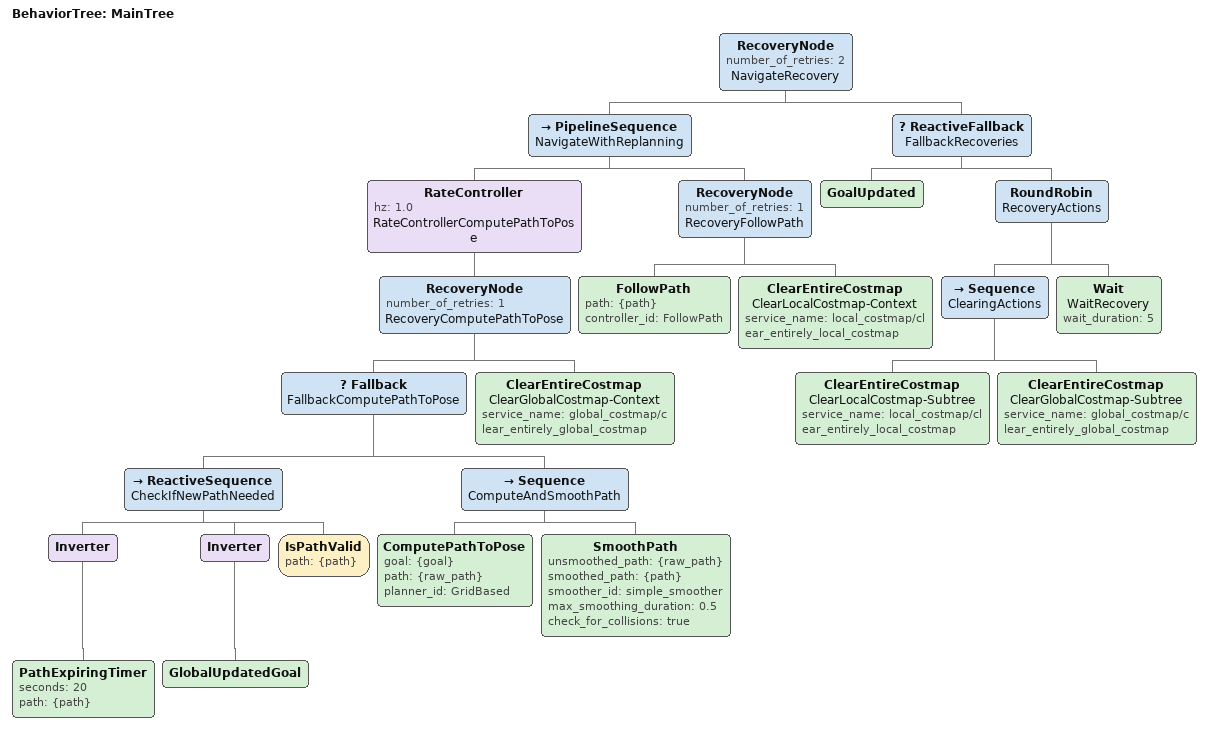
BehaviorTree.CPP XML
<root main_tree_to_execute="MainTree">
  <BehaviorTree ID="MainTree">
    <RecoveryNode number_of_retries="2" name="NavigateRecovery">
      <PipelineSequence name="NavigateWithReplanning">
        <RateController hz="1.0" name="RateControllerComputePathToPose">
          <RecoveryNode number_of_retries="1" name="RecoveryComputePathToPose">
            <Fallback name="FallbackComputePathToPose">
              <ReactiveSequence name="CheckIfNewPathNeeded">
                <Inverter>
                  <PathExpiringTimer seconds="20" path="{path}"/>
                </Inverter>
                <Inverter>
                  <GlobalUpdatedGoal/>
                </Inverter>
                <IsPathValid path="{path}"/>
              </ReactiveSequence>
              <Sequence name="ComputeAndSmoothPath">
                <ComputePathToPose goal="{goal}" path="{raw_path}" planner_id="GridBased"/>
                <SmoothPath
                  unsmoothed_path="{raw_path}"
                  smoothed_path="{path}"
                  smoother_id="simple_smoother"
                  max_smoothing_duration="0.5"
                  check_for_collisions="true"/>
              </Sequence>
            </Fallback>
            <ClearEntireCostmap name="ClearGlobalCostmap-Context" service_name="global_costmap/clear_entirely_global_costmap"/>
          </RecoveryNode>
        </RateController>
        <RecoveryNode number_of_retries="1" name="RecoveryFollowPath">
          <FollowPath path="{path}" controller_id="FollowPath"/>
          <ClearEntireCostmap name="ClearLocalCostmap-Context" service_name="local_costmap/clear_entirely_local_costmap"/>
        </RecoveryNode>
      </PipelineSequence>
      <ReactiveFallback name="FallbackRecoveries">
        <GoalUpdated/>
        <RoundRobin name="RecoveryActions">
          <Sequence name="ClearingActions">
            <ClearEntireCostmap name="ClearLocalCostmap-Subtree" service_name="local_costmap/clear_entirely_local_costmap"/>
            <ClearEntireCostmap name="ClearGlobalCostmap-Subtree" service_name="global_costmap/clear_entirely_global_costmap"/>
          </Sequence>
          <Wait name="WaitRecovery" wait_duration="5"/>
        </RoundRobin>
      </ReactiveFallback>
    </RecoveryNode>
  </BehaviorTree>
</root>
